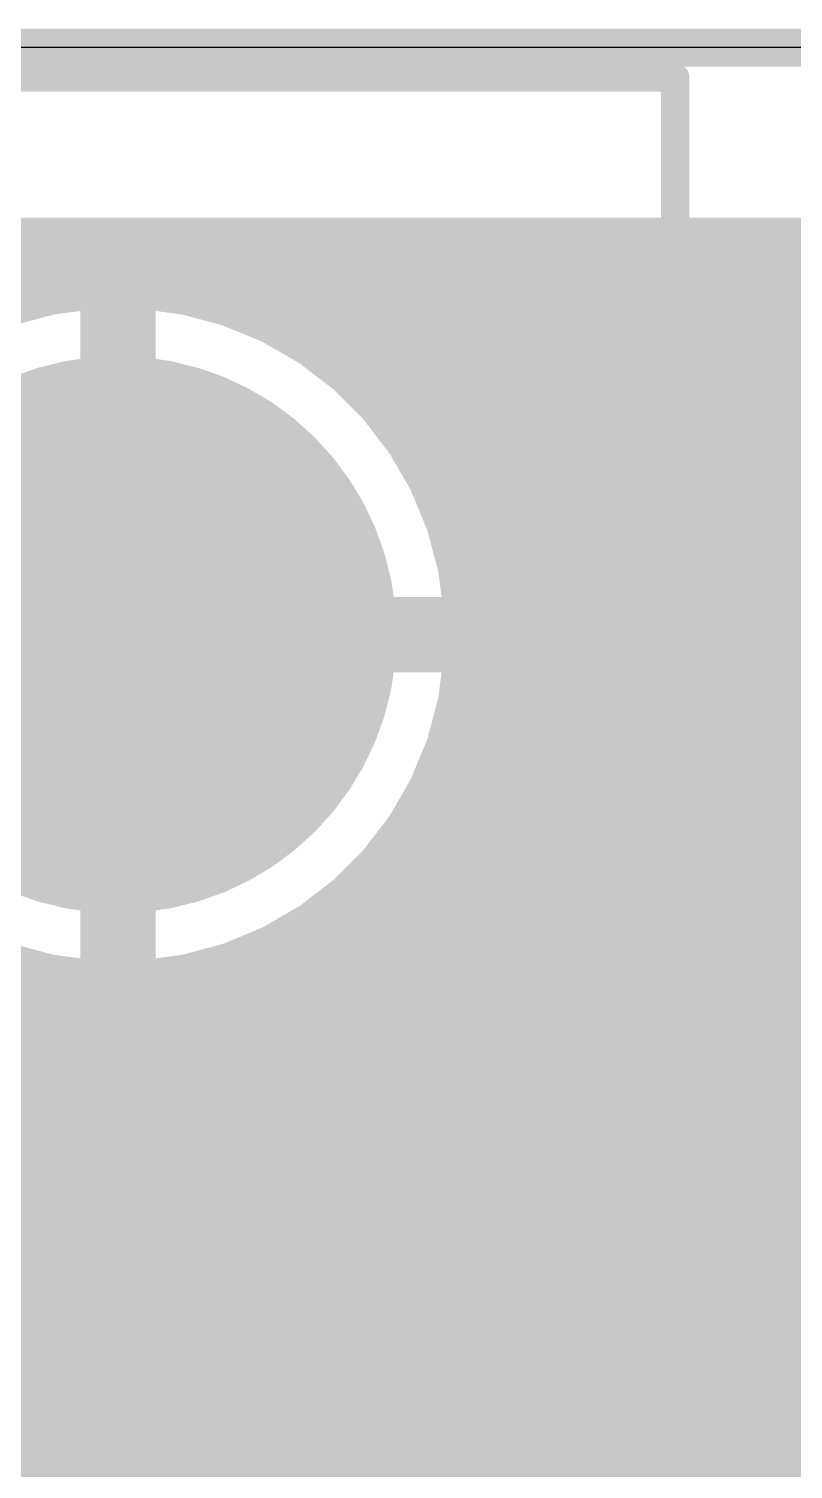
# Model space of a CAD drawing. Extents: x -0.01 to 5.59, y -0.05 to 1.65.
# Drawn here: x 1.8291 to 1.9912, y 1.2987 to 1.604 of the extents above; entities that cross this region are included whole.
import ezdxf

# ---------------------------------------------------------------- set-up
doc = ezdxf.new("R2010")
doc.units = 0
for name, color, linetype in [('1', 22, 'CONTINUOUS'), ('16', 175, 'CONTINUOUS'), ('17', 82, 'CONTINUOUS'), ('20', 30, 'CONTINUOUS'), ('21', 253, 'CONTINUOUS')]:
    doc.layers.add(name, color=color, linetype=linetype)

# ---------------------------------------------------------------- blocks, each defined once
blk = doc.blocks.new('ROUNDP')
at = {"const_width": 0.5}
blk.add_lwpolyline([(0, -0.25, 1), (0, 0.25, 1), (0, -0.25)], format="xyb", dxfattribs=at)

msp = doc.modelspace()

# ---------------------------------------------------------------- linework, layer by layer
at = {"layer": '1', "const_width": 0.008}
for points in [[(5.5, 1.6), (0, 1.6)], [(1.71, 1.56), (2.2, 1.56)], [(1.71, 1.552), (2.2, 1.552)], [(1.833749, 1.547396), (1.824498, 1.544917)], [(1.843243, 1.548646), (1.833749, 1.547396)], [(1.844031, 1.548646), (1.843243, 1.548646)], [(1.844031, 1.479591), (1.844031, 1.548646)], [(1.852031, 1.548646), (1.852031, 1.479591)], [(1.85282, 1.548646), (1.852031, 1.548646)], [(1.862314, 1.547396), (1.85282, 1.548646)], [(1.871565, 1.544917), (1.862314, 1.547396)], [(1.844031, 1.544), (1.852031, 1.544)], [(1.880412, 1.541252), (1.871565, 1.544917)], [(1.873778, 1.544), (2.2, 1.544)], [(1.888706, 1.536464), (1.880412, 1.541252)], [(1.844031, 1.536), (1.852031, 1.536)], [(1.896303, 1.530634), (1.888706, 1.536464)], [(1.88931, 1.536), (2.2, 1.536)], [(1.903075, 1.523862), (1.896303, 1.530634)], [(1.844031, 1.528), (1.852031, 1.528)], [(1.898937, 1.528), (2.2, 1.528)], [(1.908905, 1.516265), (1.903075, 1.523862)], [(1.844031, 1.52), (1.852031, 1.52)], [(1.906039, 1.52), (2.2, 1.52)], [(1.913693, 1.507971), (1.908905, 1.516265)], [(1.844031, 1.512), (1.852031, 1.512)], [(1.911367, 1.512), (2.2, 1.512)], [(1.917358, 1.499124), (1.913693, 1.507971)], [(1.844031, 1.504), (1.852031, 1.504)], [(1.915338, 1.504), (2.2, 1.504)], [(1.919836, 1.489873), (1.917358, 1.499124)], [(1.844031, 1.496), (1.852031, 1.496)], [(1.918195, 1.496), (2.2, 1.496)], [(1.921086, 1.480379), (1.919836, 1.489873)], [(1.844031, 1.488), (1.852031, 1.488)], [(1.920083, 1.488), (2.028702, 1.488)], [(1.844031, 1.48), (1.852031, 1.48)], [(1.921086, 1.47959), (1.921086, 1.480379)], [(1.921086, 1.48), (2.018443, 1.48)], [(1.774976, 1.47959), (1.844031, 1.47959)], [(1.852031, 1.479591), (1.844031, 1.479591)], [(1.844031, 1.47959), (1.844031, 1.471591)], [(1.852032, 1.471591), (1.852032, 1.47959)], [(1.852032, 1.47959), (1.921086, 1.47959)], [(1.71, 1.472), (1.844031, 1.472)], [(1.844031, 1.471591), (1.774976, 1.471591)], [(1.844031, 1.402535), (1.844031, 1.47159)], [(1.844031, 1.47159), (1.852031, 1.47159)], [(1.852031, 1.47159), (1.852031, 1.402535)], [(1.852032, 1.472), (2.012358, 1.472)], [(1.921086, 1.471591), (1.852032, 1.471591)], [(1.919836, 1.461308), (1.921086, 1.470802)], [(1.921086, 1.470802), (1.921086, 1.471591)], [(1.844031, 1.464), (1.852031, 1.464)], [(1.920191, 1.464), (2.008781, 1.464)], [(1.917358, 1.452057), (1.919836, 1.461308)], [(1.844031, 1.456), (1.852031, 1.456)], [(1.918414, 1.456), (2.00688, 1.456)], [(1.913693, 1.44321), (1.917358, 1.452057)], [(1.844031, 1.448), (1.852031, 1.448)], [(1.915677, 1.448), (2.045999, 1.448)], [(1.908905, 1.434916), (1.913693, 1.44321)], [(1.844031, 1.44), (1.852031, 1.44)], [(1.91184, 1.44), (2.007514, 1.44)], [(1.903075, 1.427319), (1.908905, 1.434916)], [(1.844031, 1.432), (1.852031, 1.432)], [(1.906667, 1.432), (2.010319, 1.432)], [(1.896303, 1.420547), (1.903075, 1.427319)], [(1.844031, 1.424), (1.852031, 1.424)], [(1.899757, 1.424), (2.015087, 1.424)], [(1.888706, 1.414717), (1.896303, 1.420547)], [(1.844031, 1.416), (1.852031, 1.416)], [(1.890378, 1.416), (2.022743, 1.416)], [(1.880412, 1.409929), (1.888706, 1.414717)], [(1.871565, 1.406264), (1.880412, 1.409929)], [(1.844031, 1.408), (1.852031, 1.408)], [(1.875756, 1.408), (2.038405, 1.408)], [(1.824498, 1.406264), (1.833749, 1.403785)], [(1.833749, 1.403785), (1.843243, 1.402535)], [(1.85282, 1.402535), (1.862314, 1.403785)], [(1.862314, 1.403785), (1.871565, 1.406264)], [(1.843243, 1.402535), (1.844031, 1.402535)], [(1.852031, 1.402535), (1.85282, 1.402535)], [(1.71, 1.4), (2.2, 1.4)], [(1.71, 1.392), (2.038405, 1.392)], [(1.71, 1.384), (2.022744, 1.384)], [(1.71, 1.376), (2.015087, 1.376)], [(1.71, 1.368), (2.010319, 1.368)], [(1.71, 1.36), (2.007514, 1.36)], [(1.71, 1.352), (2.045999, 1.352)], [(1.71, 1.344), (2.00688, 1.344)], [(1.71, 1.336), (2.008781, 1.336)], [(1.71, 1.328), (2.012357, 1.328)], [(1.71, 1.32), (2.018443, 1.32)], [(1.71, 1.312), (2.028701, 1.312)], [(1.71, 1.304), (2.2, 1.304)], [(1.71, 1.296), (2.2, 1.296)]]:
    msp.add_lwpolyline(points, dxfattribs=at)
at = {"layer": '1', "const_width": 0.004}
for points in [[(1.833487, 1.549378, 1), (1.83401, 1.545413)], [(1.834266, 1.545464, 1), (1.833231, 1.549327)], [(1.843243, 1.550646, 1), (1.843243, 1.546646)], [(1.846031, 1.548646, 1), (1.842031, 1.548646)], [(1.843504, 1.546663, 1), (1.842982, 1.550628)], [(1.844031, 1.546646, 1), (1.844031, 1.550646)], [(1.854031, 1.548646, 1), (1.850031, 1.548646)], [(1.852031, 1.550646, 1), (1.852031, 1.546646)], [(1.853081, 1.550628, 1), (1.852559, 1.546663)], [(1.85282, 1.546646, 1), (1.85282, 1.550646)], [(1.862832, 1.549327, 1), (1.861797, 1.545464)], [(1.862053, 1.545413, 1), (1.862575, 1.549378)], [(1.844031, 1.546, 1), (1.844031, 1.542)], [(1.852031, 1.542, 1), (1.852031, 1.546)], [(1.87233, 1.546765, 1), (1.870799, 1.543069)], [(1.871047, 1.542985, 1), (1.872082, 1.546849)], [(1.873778, 1.546, 1), (1.873778, 1.542)], [(1.881412, 1.542984, 1), (1.879412, 1.53952)], [(1.879647, 1.539404, 1), (1.881178, 1.5431)], [(1.844031, 1.538, 1), (1.844031, 1.534)], [(1.852031, 1.534, 1), (1.852031, 1.538)], [(1.889923, 1.538051, 1), (1.887488, 1.534877)], [(1.88931, 1.538, 1), (1.88931, 1.534)], [(1.887706, 1.534732, 1), (1.889706, 1.538196)], [(1.897718, 1.532048, 1), (1.894889, 1.52922)], [(1.895086, 1.529047, 1), (1.897521, 1.532221)], [(1.844031, 1.53, 1), (1.844031, 1.526)], [(1.852031, 1.526, 1), (1.852031, 1.53)], [(1.898937, 1.53, 1), (1.898937, 1.526)], [(1.904662, 1.52508, 1), (1.901488, 1.522645)], [(1.901661, 1.522448, 1), (1.904489, 1.525277)], [(1.844031, 1.522, 1), (1.844031, 1.518)], [(1.852031, 1.518, 1), (1.852031, 1.522)], [(1.906039, 1.522, 1), (1.906039, 1.518)], [(1.910637, 1.517265, 1), (1.907173, 1.515265)], [(1.907318, 1.515047, 1), (1.910492, 1.517482)], [(1.844031, 1.514, 1), (1.844031, 1.51)], [(1.852031, 1.51, 1), (1.852031, 1.514)], [(1.911367, 1.514, 1), (1.911367, 1.51)], [(1.915541, 1.508737, 1), (1.911845, 1.507206)], [(1.911961, 1.506971, 1), (1.915425, 1.508971)], [(1.844031, 1.506, 1), (1.844031, 1.502)], [(1.852031, 1.502, 1), (1.852031, 1.506)], [(1.915338, 1.506, 1), (1.915338, 1.502)], [(1.91929, 1.499641, 1), (1.915426, 1.498606)], [(1.844031, 1.498, 1), (1.844031, 1.494)], [(1.852031, 1.494, 1), (1.852031, 1.498)], [(1.91551, 1.498358, 1), (1.919206, 1.499889)], [(1.918195, 1.498, 1), (1.918195, 1.494)], [(1.921819, 1.490134, 1), (1.917854, 1.489612)], [(1.844031, 1.49, 1), (1.844031, 1.486)], [(1.852031, 1.486, 1), (1.852031, 1.49)], [(1.917905, 1.489356, 1), (1.921768, 1.490391)], [(1.920083, 1.49, 1), (1.920083, 1.486)], [(1.844031, 1.482, 1), (1.844031, 1.478)], [(1.852031, 1.478, 1), (1.852031, 1.482)], [(1.923086, 1.480379, 1), (1.919086, 1.480379)], [(1.921086, 1.482, 1), (1.921086, 1.478)], [(1.844031, 1.481591, 1), (1.844031, 1.477591)], [(1.846031, 1.47959, 1), (1.842031, 1.47959)], [(1.842031, 1.479591, 1), (1.846031, 1.479591)], [(1.844031, 1.47759, 1), (1.844031, 1.48159)], [(1.850031, 1.479591, 1), (1.854031, 1.479591)], [(1.854032, 1.47959, 1), (1.850032, 1.47959)], [(1.852032, 1.48159, 1), (1.852032, 1.47759)], [(1.852031, 1.477591, 1), (1.852031, 1.481591)], [(1.919086, 1.47959, 1), (1.923086, 1.47959)], [(1.919104, 1.480118, 1), (1.923069, 1.48064)], [(1.921086, 1.47759, 1), (1.921086, 1.48159)], [(1.846031, 1.47159, 1), (1.842031, 1.47159)], [(1.844031, 1.47359, 1), (1.844031, 1.46959)], [(1.844031, 1.47, 1), (1.844031, 1.474)], [(1.844031, 1.469591, 1), (1.844031, 1.473591)], [(1.854031, 1.47159, 1), (1.850031, 1.47159)], [(1.852032, 1.474, 1), (1.852032, 1.47)], [(1.852032, 1.473591, 1), (1.852032, 1.469591)], [(1.852031, 1.46959, 1), (1.852031, 1.47359)], [(1.923086, 1.471591, 1), (1.919086, 1.47159)], [(1.923069, 1.470541, 1), (1.919104, 1.471063)], [(1.921086, 1.469591, 1), (1.921086, 1.473591)], [(1.842031, 1.471591, 1), (1.846031, 1.471591)], [(1.850032, 1.471591, 1), (1.854032, 1.471591)], [(1.919086, 1.470802, 1), (1.923086, 1.470802)], [(1.844031, 1.466, 1), (1.844031, 1.462)], [(1.852031, 1.462, 1), (1.852031, 1.466)], [(1.920191, 1.466, 1), (1.920191, 1.462)], [(1.917854, 1.461569, 1), (1.921819, 1.461047)], [(1.921768, 1.46079, 1), (1.917905, 1.461825)], [(1.844031, 1.458, 1), (1.844031, 1.454)], [(1.852031, 1.454, 1), (1.852031, 1.458)], [(1.918414, 1.458, 1), (1.918414, 1.454)], [(1.915426, 1.452575, 1), (1.91929, 1.45154)], [(1.919206, 1.451292, 1), (1.91551, 1.452823)], [(1.844031, 1.45, 1), (1.844031, 1.446)], [(1.852031, 1.446, 1), (1.852031, 1.45)], [(1.915677, 1.45, 1), (1.915677, 1.446)], [(1.915425, 1.44221, 1), (1.911961, 1.44421)], [(1.844031, 1.442, 1), (1.844031, 1.438)], [(1.852031, 1.438, 1), (1.852031, 1.442)], [(1.91184, 1.442, 1), (1.91184, 1.438)], [(1.911845, 1.443975, 1), (1.915541, 1.442444)], [(1.907173, 1.435916, 1), (1.910637, 1.433916)], [(1.910492, 1.433699, 1), (1.907318, 1.436134)], [(1.844031, 1.434, 1), (1.844031, 1.43)], [(1.852031, 1.43, 1), (1.852031, 1.434)], [(1.906667, 1.434, 1), (1.906667, 1.43)], [(1.901488, 1.428536, 1), (1.904662, 1.426101)], [(1.904489, 1.425904, 1), (1.901661, 1.428733)], [(1.844031, 1.426, 1), (1.844031, 1.422)], [(1.852031, 1.422, 1), (1.852031, 1.426)], [(1.899757, 1.426, 1), (1.899757, 1.422)], [(1.894889, 1.421961, 1), (1.897718, 1.419133)], [(1.897521, 1.41896, 1), (1.895086, 1.422134)], [(1.844031, 1.418, 1), (1.844031, 1.414)], [(1.852031, 1.414, 1), (1.852031, 1.418)], [(1.890378, 1.418, 1), (1.890378, 1.414)], [(1.887488, 1.416304, 1), (1.889923, 1.41313)], [(1.889706, 1.412985, 1), (1.887706, 1.416449)], [(1.879412, 1.411661, 1), (1.881412, 1.408197)], [(1.881178, 1.408081, 1), (1.879647, 1.411777)], [(1.844031, 1.41, 1), (1.844031, 1.406)], [(1.852031, 1.406, 1), (1.852031, 1.41)], [(1.875756, 1.41, 1), (1.875756, 1.406)], [(1.83401, 1.405768, 1), (1.833487, 1.401803)], [(1.833231, 1.401854, 1), (1.834266, 1.405717)], [(1.861797, 1.405717, 1), (1.862832, 1.401854)], [(1.862575, 1.401803, 1), (1.862053, 1.405768)], [(1.870799, 1.408112, 1), (1.87233, 1.404416)], [(1.872082, 1.404332, 1), (1.871047, 1.408196)], [(1.843243, 1.404535, 1), (1.843243, 1.400535)], [(1.842031, 1.402535, 1), (1.846031, 1.402535)], [(1.842982, 1.400553, 1), (1.843504, 1.404518)], [(1.844031, 1.400535, 1), (1.844031, 1.404535)], [(1.852031, 1.404535, 1), (1.852031, 1.400535)], [(1.850031, 1.402535, 1), (1.854031, 1.402535)], [(1.852559, 1.404518, 1), (1.853081, 1.400553)], [(1.85282, 1.400535, 1), (1.85282, 1.404535)]]:
    msp.add_lwpolyline(points, format="xyb", dxfattribs=at)
at = {"layer": '16', "const_width": 0.008}
msp.add_lwpolyline([(5.5, 1.6), (0, 1.6)], dxfattribs=at)
at = {"layer": '20'}
msp.add_line((5.499213, 1.600008), (0, 1.600008), dxfattribs=at)
at = {"layer": '21', "const_width": 0.006}
for points in [[(0.273228, 1.593701), (1.966142, 1.593701)], [(1.966142, 1.593701), (1.966142, 0.806299)]]:
    msp.add_lwpolyline(points, dxfattribs=at)
at = {"layer": '21', "const_width": 0.003}
for points in [[(1.967642, 1.593701, 1), (1.964642, 1.593701)], [(1.966142, 1.592201, 1), (1.966142, 1.595201)]]:
    msp.add_lwpolyline(points, format="xyb", dxfattribs=at)

# ---------------------------------------------------------------- block references
at = {"layer": '17', "xscale": 0.11811, "yscale": 0.11811}
msp.add_blockref('ROUNDP', (1.848031, 1.475591), dxfattribs=at)
msp.add_blockref('ROUNDP', (1.848031, 1.475591), dxfattribs=at)

doc.saveas('drawing.dxf')
